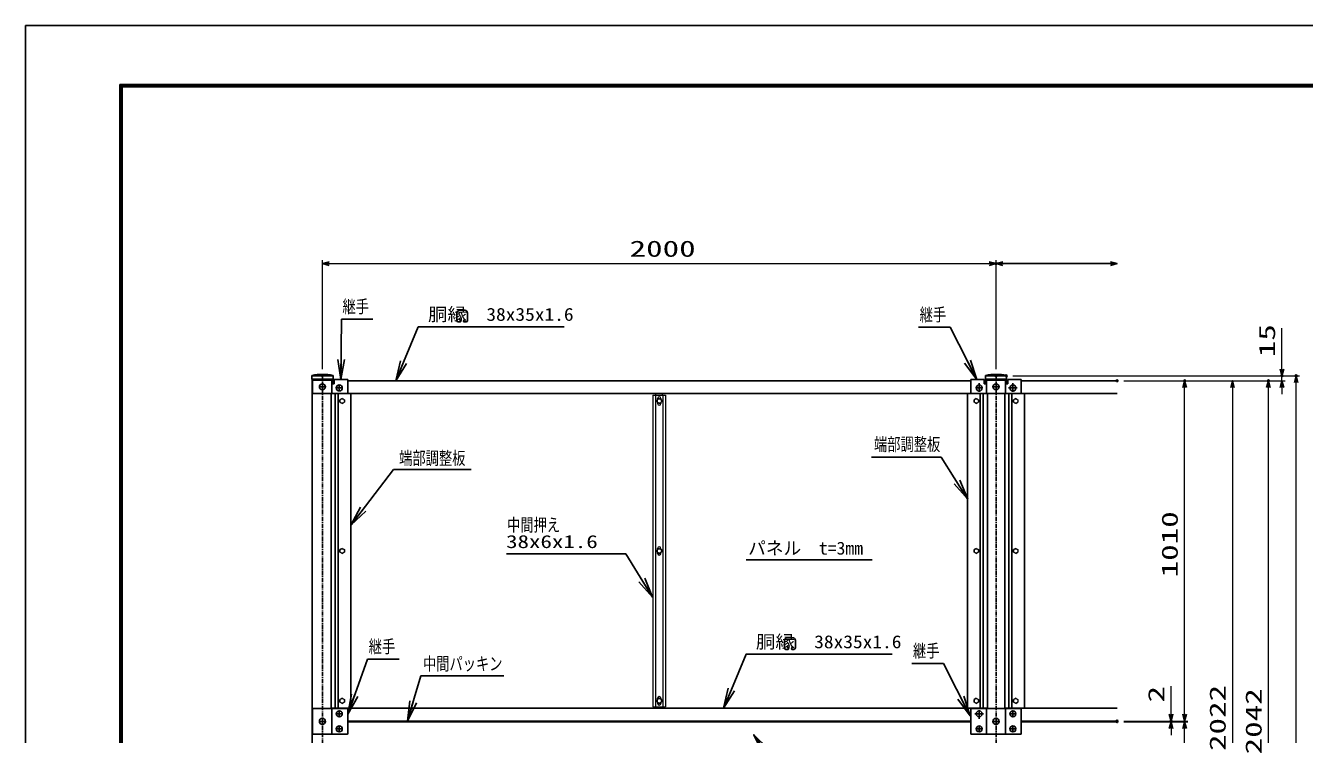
# Model space of a CAD drawing. Units: millimetres, scale not verified. Extents: x -4158 to 4158, y -2941 to 2939.
# Drawn here: x -4158 to -361, y 835 to 2939 of the extents above; entities that cross this region are included whole.
import ezdxf
from ezdxf.enums import TextEntityAlignment as Align

# ---------------------------------------------------------------- set-up
doc = ezdxf.new("R2010")
doc.units = ezdxf.units.MM
doc.header["$LTSCALE"] = 10
doc.header["$PDMODE"] = 32
doc.header["$PDSIZE"] = 5
doc.linetypes.add('USER1', pattern=[2, 1.25, -0.25, 0.25, -0.25])
doc.linetypes.add('USER2', pattern=[1.125, 0.75, -0.125, 0.125, -0.125])
for name, color, linetype, lineweight in [('0-1_0', 7, 'Continuous', 25), ('0-2_1', 7, 'Continuous', 25), ('0-3_継手-案-', 7, 'Continuous', 25), ('0-4_支柱', 7, 'Continuous', 25), ('0-5_ボルト', 7, 'Continuous', 25), ('0-6_胴縁', 7, 'Continuous', 25), ('0-7_DEFPOINTS', 9, 'Continuous', 25), ('0-9_端部押さえ板', 7, 'Continuous', 25), ('0-C_D-STR3', 7, 'Continuous', 13), ('0-D_SCALE', 7, 'Continuous', 25)]:
    doc.layers.add(name, color=color, linetype=linetype, lineweight=lineweight)
doc.styles.add('ＭＳ ゴシック', font='')
doc.styles.get('ＭＳ ゴシック').set_extended_font_data('MS Gothic')

# ---------------------------------------------------------------- blocks, each defined once
blk = doc.blocks.new('_Open30')
at = {"layer": '0-1_0'}
blk.add_line((0, 0), (-10, 0), dxfattribs=at)
blk.add_lwpolyline([(-10, 2.679), (0, 0), (-10, -2.679)], dxfattribs=at)
blk = doc.blocks.new('DARROWS')
at = {"layer": '0-1_0'}
blk.add_line((0, 0), (-9.991, 0), dxfattribs=at)
blk.add_lwpolyline([(-10, -1.667), (0, 0), (-10, 1.667)], dxfattribs=at)

msp = doc.modelspace()

# ---------------------------------------------------------------- linework, layer by layer
at = {"layer": '0-1_0'}
for p, q in [((-2869.57, 2093.72), (-2854.25, 2093.72)), ((-3220.32, 2067.53), (-3221.6, 1891)), ((-2878.02, 2085.27), (-2878.02, 2063.37)), ((-2873.8, 2059.15), (-2867.6, 2059.15)), ((-2866.14, 2061.68), (-2870.26, 2068.82)), ((-2857.69, 2061.68), (-2853.57, 2068.82)), ((-2850.03, 2059.15), (-2856.23, 2059.15)), ((-2845.81, 2085.27), (-2845.81, 2063.37)), ((-1412.88, 2043.47), (-1335.05, 1890.68)), ((-3059.15, 1884.4), (-3036.04, 1939.72)), ((-1439.69, 1657.91), (-1362.1, 1535.45)), ((-3065.59, 1620.8), (-3190.26, 1458.09)), ((-2375.82, 1370.39), (-2298.2, 1244.91)), ((-1904.51, 1113.27), (-1904.51, 1091.37)), ((-1896.07, 1121.72), (-1880.75, 1121.72)), ((-1872.3, 1113.27), (-1872.3, 1091.37)), ((-1900.29, 1087.15), (-1894.09, 1087.15)), ((-1892.63, 1089.68), (-1896.75, 1096.82)), ((-1884.19, 1089.68), (-1880.06, 1096.82)), ((-1876.53, 1087.15), (-1882.72, 1087.15)), ((-3142.39, 1058.35), (-3200.61, 897.19)), ((-1432.88, 1045.65), (-1355.05, 892.85)), ((-2984.26, 1008.95), (-3023.65, 876.46)), ((-2085.65, 912.4), (-2062.53, 967.72))]:
    msp.add_line(p, q, dxfattribs=at)
for points in [[(-4158.09, 2938.9), (4157.91, 2938.9), (4157.91, -2941.1), (-4158.09, -2941.1)], [(-3878.09, 2763.9), (3877.91, 2763.9), (3877.91, -2766.1), (-3878.09, -2766.1)], [(-3876.34, 2762.15), (3876.16, 2762.15), (3876.16, -2764.35), (-3876.34, -2764.35)], [(-3874.59, 2760.4), (3874.41, 2760.4), (3874.41, -2762.6), (-3874.59, -2762.6)], [(-3872.84, 2758.65), (3872.66, 2758.65), (3872.66, -2760.85), (-3872.84, -2760.85)], [(-3871.09, 2756.9), (3870.91, 2756.9), (3870.91, -2759.1), (-3871.09, -2759.1)]]:
    msp.add_lwpolyline(points, close=True, dxfattribs=at)
for points in [[(-3036.04, 1939.72), (-2992.21, 2044.59), (-2558.5, 2044.59)], [(-3045.24, 1943.62), (-3059.15, 1884.4), (-3026.79, 1935.91)], [(-2062.53, 967.72), (-2018.71, 1072.59), (-1585, 1072.59)], [(-2071.74, 971.62), (-2085.65, 912.4), (-2053.29, 963.91)]]:
    msp.add_lwpolyline(points, dxfattribs=at)
for centre, radius, start, end in [((-2869.57, 2085.27), 8.45, 90, 180), ((-2854.25, 2085.27), 8.45, 0, 90), ((-2873.8, 2063.37), 4.22, 180, 270), ((-2867.6, 2060.84), 1.69, 270, 30), ((-2856.23, 2060.84), 1.69, 150, 270), ((-2850.03, 2063.37), 4.22, 270, 0), ((-1896.07, 1113.27), 8.45, 90, 180), ((-1880.75, 1113.27), 8.45, 0, 90), ((-1900.29, 1091.37), 4.22, 180, 270), ((-1894.09, 1088.84), 1.69, 270, 30), ((-1882.72, 1088.84), 1.69, 150, 270), ((-1876.53, 1091.37), 4.22, 270, 0)]:
    msp.add_arc(centre, radius, start, end, dxfattribs=at)
at = {"layer": '0-2_1', "lineweight": 15}
for p, q in [((-3276.63, 1919.4), (-3276.63, 2242.36)), ((-1276.63, 1919.4), (-1276.63, 2242.36)), ((-3256.63, 2232.36), (-1296.63, 2232.36)), ((-427.71, 1919.4), (-427.71, 2040.83)), ((-1226.38, 1899.4), (-375.43, 1899.4)), ((-1226.38, 1899.4), (-417.71, 1899.4)), ((-427.71, 1884.4), (-427.71, 1899.4)), ((-896.99, 1884.4), (-457.71, 1884.4)), ((-896.99, 1884.4), (-564.42, 1884.4)), ((-896.99, 1884.4), (-706.69, 1884.4)), ((-896.99, 1884.4), (-417.71, 1884.4)), ((-716.69, 894.4), (-716.69, 1864.4)), ((-574.42, 1864.4), (-574.42, -117.6)), ((-467.71, -137.55), (-467.71, 1864.4)), ((-427.71, 1864.4), (-427.71, 1844.4)), ((-385.43, -512.55), (-385.43, 1879.4)), ((-756.69, 894.4), (-756.69, 977.74)), ((-896.99, 874.4), (-746.69, 874.4)), ((-896.99, 874.4), (-706.69, 874.4)), ((-756.69, 872.4), (-756.69, 874.4)), ((-896.99, 872.4), (-706.69, 872.4)), ((-896.99, 872.4), (-746.69, 872.4)), ((-756.69, 852.4), (-756.69, 832.4)), ((-716.69, -117.6), (-716.69, 852.4))]:
    msp.add_line(p, q, dxfattribs=at)
at = {"layer": '0-2_1'}
for p, q in [((-1276.63, 2232.36), (-918.99, 2232.36)), ((-920.03, 2232.36), (-1274.63, 2232.36)), ((-3126.79, 2067.53), (-3220.32, 2067.53)), ((-1412.88, 2043.47), (-1506.41, 2043.47)), ((-3224.58, 1828.16), (-3224.58, 1820.65)), ((-1341.67, 1828.16), (-1341.67, 1820.65)), ((-1224.58, 1828.16), (-1224.58, 1820.65)), ((-1439.69, 1657.91), (-1646.6, 1657.91)), ((-3065.59, 1620.8), (-2834.98, 1620.8)), ((-3224.58, 1383.16), (-3224.58, 1375.65)), ((-2375.82, 1370.39), (-2730.51, 1370.39)), ((-1341.67, 1383.16), (-1341.67, 1375.65)), ((-1224.58, 1383.16), (-1224.58, 1375.65)), ((-2018.6, 1353.06), (-1644.44, 1353.06)), ((-3048.86, 1058.35), (-3142.39, 1058.35)), ((-1432.88, 1045.65), (-1526.41, 1045.65)), ((-2984.26, 1008.95), (-2737.95, 1008.95)), ((-3224.58, 938.16), (-3224.58, 930.65)), ((-1341.67, 938.16), (-1341.67, 930.65)), ((-1224.58, 938.16), (-1224.58, 930.65))]:
    msp.add_line(p, q, dxfattribs=at)
at = {"layer": '0-3_継手-案-'}
for p, q in [((-3306.03, 1884.45), (-3306.03, 1848.45)), ((-3304.03, 1886.45), (-3250.61, 1886.45)), ((-3248.61, 1884.45), (-3248.61, 1846.45)), ((-3241.63, 1875.35), (-3248.61, 1875.35)), ((-3201.63, 1888.05), (-3241.63, 1888.05)), ((-3241.63, 1888.05), (-3241.63, 1875.35)), ((-3201.63, 1888.05), (-3201.63, 1848.45)), ((-1351.63, 1888.05), (-1351.63, 1848.45)), ((-1311.63, 1888.05), (-1351.63, 1888.05)), ((-1311.63, 1888.05), (-1311.63, 1875.35)), ((-1304.64, 1875.35), (-1311.63, 1875.35)), ((-1304.64, 1884.45), (-1304.64, 1846.45)), ((-1302.64, 1886.45), (-1250.61, 1886.45)), ((-1248.61, 1884.45), (-1248.61, 1846.45)), ((-1241.63, 1875.35), (-1248.61, 1875.35)), ((-1241.63, 1888.05), (-1241.63, 1875.35)), ((-1201.63, 1888.05), (-1241.63, 1888.05)), ((-1201.63, 1888.05), (-1201.63, 1848.45)), ((-3304.03, 1846.45), (-3203.63, 1846.45)), ((-1304.64, 1846.45), (-1349.63, 1846.45)), ((-1304.64, 1846.45), (-1248.61, 1846.45)), ((-1203.63, 1846.45), (-1248.61, 1846.45)), ((-3203.63, 911.95), (-3304.03, 911.95)), ((-3248.61, 834.95), (-3248.61, 911.95)), ((-1203.63, 911.95), (-1349.63, 911.95)), ((-1304.64, 834.95), (-1304.64, 911.95)), ((-1248.61, 834.95), (-1248.61, 911.95)), ((-3306.03, 836.95), (-3306.03, 909.95)), ((-3201.63, 836.95), (-3201.63, 909.95)), ((-1351.63, 836.95), (-1351.63, 909.95)), ((-1201.63, 836.95), (-1201.63, 909.95)), ((-3203.63, 834.95), (-3304.03, 834.95)), ((-1203.63, 834.95), (-1349.63, 834.95))]:
    msp.add_line(p, q, dxfattribs=at)
for centre, start, end in [((-3304.03, 1884.45), 90, 180), ((-3250.61, 1884.45), 0, 90), ((-1302.64, 1884.45), 90, 180), ((-1250.61, 1884.45), 0, 90), ((-3304.03, 1848.45), 180, 270), ((-3203.63, 1848.45), 270, 0), ((-1349.63, 1848.45), 180, 270), ((-1203.63, 1848.45), 270, 0), ((-3304.03, 909.95), 90, 180), ((-3203.63, 909.95), 0, 90), ((-1349.63, 909.95), 90, 180), ((-1203.63, 909.95), 0, 90), ((-3304.03, 836.95), 180, 270), ((-3203.63, 836.95), 270, 0), ((-1349.63, 836.95), 180, 270), ((-1203.63, 836.95), 270, 0)]:
    msp.add_arc(centre, 2, start, end, dxfattribs=at)
at = {"layer": '0-4_支柱'}
for p, q in [((-3308.08, 1889.51), (-3308.08, 1900.39)), ((-3306.88, 1899.45), (-3246.38, 1899.45)), ((-3245.18, 1889.51), (-3245.18, 1900.39)), ((-1308.08, 1889.51), (-1308.08, 1900.39)), ((-1245.18, 1889.51), (-1245.18, 1900.39)), ((-3308.08, 1889.51), (-3245.18, 1889.51)), ((-3306.88, -532.55), (-3306.88, 1889.51)), ((-3246.38, 1875.35), (-3246.38, 1889.51)), ((-1308.08, 1889.51), (-1245.18, 1889.51)), ((-1306.88, 1875.35), (-1306.88, 1889.51)), ((-1246.38, 1875.35), (-1246.38, 1889.51))]:
    msp.add_line(p, q, dxfattribs=at)
at = {"layer": '0-4_支柱', "linetype": 'USER1'}
for p, q in [((-3276.63, -532.55), (-3276.63, 1899.4)), ((-1276.63, -532.55), (-1276.63, 1899.4))]:
    msp.add_line(p, q, dxfattribs=at)
at = {"layer": '0-4_支柱'}
for centre in [(-3276.63, 1743.51), (-1276.63, 1743.51)]:
    msp.add_arc(centre, 160, 78.66399, 101.33601, dxfattribs=at)
at = {"layer": '0-5_ボルト', "linetype": 'USER2'}
for p, q in [((-3285.63, 1866.45), (-3267.63, 1866.45)), ((-3276.63, 1875.45), (-3276.63, 1857.45)), ((-3235.63, 1863.15), (-3217.63, 1863.15)), ((-3226.63, 1872.15), (-3226.63, 1854.15)), ((-1335.63, 1863.1), (-1317.63, 1863.1)), ((-1326.63, 1872.1), (-1326.63, 1854.1)), ((-1285.63, 1866.45), (-1267.63, 1866.45)), ((-1276.63, 1875.45), (-1276.63, 1857.45)), ((-1235.63, 1863.1), (-1217.63, 1863.1)), ((-1226.63, 1872.1), (-1226.63, 1854.1)), ((-3285.63, 873.45), (-3267.63, 873.45)), ((-3276.63, 882.45), (-3276.63, 864.45)), ((-3235.63, 895.75), (-3217.63, 895.75)), ((-3226.63, 904.75), (-3226.63, 886.75)), ((-1335.63, 895.75), (-1317.63, 895.75)), ((-1326.63, 904.75), (-1326.63, 886.75)), ((-1285.63, 873.45), (-1267.63, 873.45)), ((-1276.63, 882.45), (-1276.63, 864.45)), ((-1235.63, 895.75), (-1217.63, 895.75)), ((-1226.63, 904.75), (-1226.63, 886.75)), ((-3235.63, 851.15), (-3217.63, 851.15)), ((-3226.63, 860.15), (-3226.63, 842.15)), ((-1335.63, 851.15), (-1317.63, 851.15)), ((-1326.63, 860.15), (-1326.63, 842.15)), ((-1235.63, 851.15), (-1217.63, 851.15)), ((-1226.63, 860.15), (-1226.63, 842.15))]:
    msp.add_line(p, q, dxfattribs=at)
at = {"layer": '0-5_ボルト'}
for centre in [(-3276.63, 1866.45), (-3226.63, 1863.15), (-1326.63, 1863.1), (-1276.63, 1866.45), (-1226.63, 1863.1), (-3276.63, 873.45), (-3226.63, 895.75), (-1326.63, 895.75), (-1276.63, 873.45), (-1226.63, 895.75), (-3226.63, 851.15), (-1326.63, 851.15), (-1226.63, 851.15)]:
    msp.add_circle(centre, 9, dxfattribs=at)
at = {"layer": '0-6_胴縁'}
for p, q in [((-3201.63, 1884.4), (-1351.63, 1884.4)), ((-916.99, 1884.4), (-1201.63, 1884.4)), ((-3291.17, 1846.4), (-1361.17, 1846.4)), ((-916.99, 1846.4), (-1241.63, 1846.4)), ((-3241.63, 912.4), (-1311.63, 912.4)), ((-3241.63, 911.95), (-3241.63, 912.4)), ((-1311.63, 911.95), (-1311.63, 912.4)), ((-916.99, 912.4), (-1241.63, 912.4)), ((-1241.63, 911.95), (-1241.63, 912.4)), ((-3201.63, 874.4), (-1351.63, 874.4)), ((-916.99, 874.4), (-1201.63, 874.4)), ((-3201.63, 872.4), (-1351.63, 872.4)), ((-916.99, 872.4), (-1201.63, 872.4)), ((-3241.63, 834.95), (-3241.63, 834.4)), ((-1311.63, 834.95), (-1311.63, 834.4)), ((-1241.63, 834.95), (-1241.63, 834.4))]:
    msp.add_line(p, q, dxfattribs=at)
at = {"layer": '0-6_胴縁', "linetype": 'USER2'}
for p, q in [((-1326.63, 1877.4), (-1326.63, 1851.8)), ((-1213.63, 1863.1), (-1239.63, 1863.1)), ((-1226.63, 1877.4), (-1226.63, 1851.8)), ((-1339.63, 895.7), (-1313.63, 895.7)), ((-1326.63, 881.4), (-1326.63, 907))]:
    msp.add_line(p, q, dxfattribs=at)
at = {"layer": '0-7_DEFPOINTS'}
for p in [(-1276.63, 2232.36), (-3276.63, 1899.4), (-1276.63, 1899.4), (-1246.38, 1899.4), (-427.71, 1899.4), (-385.43, 1899.4), (-916.99, 1884.4), (-716.69, 1884.4), (-467.71, 1884.4), (-916.99, 874.4), (-916.99, 872.4), (-756.69, 874.4), (-716.69, 872.4)]:
    msp.add_point(p, dxfattribs=at)
at = {"layer": '0-9_端部押さえ板'}
for p, q in [((-3192.08, 1846.4), (-3250.87, 1846.4)), ((-3250.87, 912.4), (-3250.87, 1846.4)), ((-3238.8, 912.4), (-3238.8, 1846.4)), ((-3229.66, 912.4), (-3229.66, 1846.4)), ((-3192.08, 912.4), (-3192.08, 1846.4)), ((-1361.17, 1846.4), (-1302.38, 1846.4)), ((-1361.17, 912.4), (-1361.17, 1846.4)), ((-1323.59, 912.4), (-1323.59, 1846.4)), ((-1314.45, 912.4), (-1314.45, 1846.4)), ((-1302.38, 912.4), (-1302.38, 1846.4)), ((-1192.08, 1846.4), (-1250.87, 1846.4)), ((-1250.87, 912.4), (-1250.87, 1846.4)), ((-1238.8, 912.4), (-1238.8, 1846.4)), ((-1229.66, 912.4), (-1229.66, 1846.4)), ((-1192.08, 912.4), (-1192.08, 1846.4)), ((-3192.08, 912.4), (-3250.87, 912.4)), ((-3202.63, 912.35), (-3248.63, 912.35)), ((-1361.17, 912.4), (-1302.38, 912.4)), ((-1192.08, 912.4), (-1250.87, 912.4))]:
    msp.add_line(p, q, dxfattribs=at)
at = {"layer": '0-C_D-STR3'}
for p, q in [((-3218.08, 1831.9), (-3224.58, 1828.16)), ((-3218.08, 1831.9), (-3211.58, 1828.16)), ((-3211.58, 1828.16), (-3211.58, 1820.65)), ((-2295.63, 1841.9), (-2257.63, 1841.9)), ((-2286.63, 1841.9), (-2286.63, 1846.4)), ((-2276.63, 1831.9), (-2283.13, 1828.16)), ((-2283.13, 1828.16), (-2283.13, 1820.65)), ((-2281.63, 1831.77), (-2281.63, 1831.9)), ((-2281.63, 1829.03), (-2281.63, 1831.9)), ((-2281.63, 1831.9), (-2281.63, 1829.03)), ((-2276.63, 1836.9), (-2276.53, 1836.9)), ((-2276.63, 1831.9), (-2270.13, 1828.16)), ((-2271.63, 1831.77), (-2271.63, 1831.9)), ((-2271.63, 1829.03), (-2271.63, 1831.9)), ((-2271.63, 1831.9), (-2271.63, 1829.03)), ((-2270.13, 1828.16), (-2270.13, 1820.65)), ((-2266.63, 1841.9), (-2266.63, 1846.4)), ((-1335.17, 1831.9), (-1341.67, 1828.16)), ((-1335.17, 1831.9), (-1328.67, 1828.16)), ((-1328.67, 1828.16), (-1328.67, 1820.65)), ((-1218.08, 1831.9), (-1224.58, 1828.16)), ((-1218.08, 1831.9), (-1211.58, 1828.16)), ((-1211.58, 1828.16), (-1211.58, 1820.65)), ((-3218.08, 1816.9), (-3224.58, 1820.65)), ((-3218.08, 1816.9), (-3211.58, 1820.65)), ((-2276.63, 1816.9), (-2283.13, 1820.65)), ((-2281.63, 1819.78), (-2281.63, 1816.9)), ((-2281.63, 1816.9), (-2281.63, 1817.04)), ((-2276.63, 1816.9), (-2270.13, 1820.65)), ((-2271.63, 1819.78), (-2271.63, 1816.9)), ((-2271.63, 1816.9), (-2271.63, 1817.04)), ((-1335.17, 1816.9), (-1341.67, 1820.65)), ((-1335.17, 1816.9), (-1328.67, 1820.65)), ((-1218.08, 1816.9), (-1224.58, 1820.65)), ((-1218.08, 1816.9), (-1211.58, 1820.65)), ((-3218.08, 1386.9), (-3224.58, 1383.16)), ((-3218.08, 1371.9), (-3224.58, 1375.65)), ((-3218.08, 1386.9), (-3211.58, 1383.16)), ((-3218.08, 1371.9), (-3211.58, 1375.65)), ((-3211.58, 1383.16), (-3211.58, 1375.65)), ((-2276.63, 1386.9), (-2283.13, 1383.16)), ((-2283.13, 1383.16), (-2283.13, 1375.65)), ((-2276.63, 1371.9), (-2283.13, 1375.65)), ((-2281.63, 1384.03), (-2281.63, 1386.9)), ((-2281.63, 1371.9), (-2281.63, 1374.78)), ((-2276.63, 1386.9), (-2270.13, 1383.16)), ((-2276.63, 1371.9), (-2270.13, 1375.65)), ((-2271.63, 1384.03), (-2271.63, 1386.9)), ((-2271.63, 1371.9), (-2271.63, 1374.78)), ((-2270.13, 1383.16), (-2270.13, 1375.65)), ((-1335.17, 1386.9), (-1341.67, 1383.16)), ((-1335.17, 1371.9), (-1341.67, 1375.65)), ((-1335.17, 1386.9), (-1328.67, 1383.16)), ((-1335.17, 1371.9), (-1328.67, 1375.65)), ((-1328.67, 1383.16), (-1328.67, 1375.65)), ((-1218.08, 1386.9), (-1224.58, 1383.16)), ((-1218.08, 1371.9), (-1224.58, 1375.65)), ((-1218.08, 1386.9), (-1211.58, 1383.16)), ((-1218.08, 1371.9), (-1211.58, 1375.65)), ((-1211.58, 1383.16), (-1211.58, 1375.65)), ((-3218.08, 941.9), (-3224.58, 938.16)), ((-3218.08, 926.9), (-3224.58, 930.65)), ((-3218.08, 941.9), (-3211.58, 938.16)), ((-3218.08, 926.9), (-3211.58, 930.65)), ((-3211.58, 938.16), (-3211.58, 930.65)), ((-2295.63, 916.9), (-2257.63, 916.9)), ((-2286.63, 916.9), (-2286.63, 912.4)), ((-2276.63, 941.9), (-2283.13, 938.16)), ((-2283.13, 938.16), (-2283.13, 930.65)), ((-2276.63, 926.9), (-2283.13, 930.65)), ((-2281.63, 939.03), (-2281.63, 941.9)), ((-2281.63, 941.9), (-2281.63, 939.03)), ((-2281.63, 929.78), (-2281.63, 926.9)), ((-2276.63, 946.9), (-2276.53, 946.9)), ((-2276.63, 941.9), (-2270.13, 938.16)), ((-2276.63, 926.9), (-2270.13, 930.65)), ((-2271.63, 939.03), (-2271.63, 941.9)), ((-2271.63, 941.9), (-2271.63, 939.03)), ((-2271.63, 929.78), (-2271.63, 926.9)), ((-2270.13, 938.16), (-2270.13, 930.65)), ((-2266.63, 916.9), (-2266.63, 912.4)), ((-1335.17, 941.9), (-1341.67, 938.16)), ((-1335.17, 926.9), (-1341.67, 930.65)), ((-1335.17, 941.9), (-1328.67, 938.16)), ((-1335.17, 926.9), (-1328.67, 930.65)), ((-1328.67, 938.16), (-1328.67, 930.65)), ((-1218.08, 941.9), (-1224.58, 938.16)), ((-1218.08, 926.9), (-1224.58, 930.65)), ((-1218.08, 941.9), (-1211.58, 938.16)), ((-1218.08, 926.9), (-1211.58, 930.65)), ((-1211.58, 938.16), (-1211.58, 930.65))]:
    msp.add_line(p, q, dxfattribs=at)
for points in [[(-2295.63, 1841.9), (-2295.63, 1379.4), (-2295.63, 916.9)], [(-2287.63, 1841.9), (-2287.63, 1379.4), (-2287.63, 916.9)], [(-2265.63, 1841.9), (-2265.63, 1379.4), (-2265.63, 916.9)], [(-2257.63, 1841.9), (-2257.63, 1379.4), (-2257.63, 916.9)]]:
    msp.add_lwpolyline(points, dxfattribs=at)
for centre in [(-3218.08, 1824.4), (-2276.63, 1824.4), (-1335.17, 1824.4), (-1218.08, 1824.4), (-3218.08, 1379.4), (-2276.63, 1379.4), (-1335.17, 1379.4), (-1218.08, 1379.4), (-3218.08, 934.4), (-2276.63, 934.4), (-1335.17, 934.4), (-1218.08, 934.4)]:
    msp.add_circle(centre, 6.5, dxfattribs=at)
for centre, start, end in [((-2276.63, 1831.9), 90, 180), ((-2276.63, 1831.9), 0, 90), ((-2276.63, 1816.9), 180, 270), ((-2276.63, 1816.9), 270, 0), ((-2276.63, 1386.9), 0, 180), ((-2276.63, 1371.9), 180, 0), ((-2276.63, 941.9), 90, 180), ((-2276.63, 926.9), 180, 270), ((-2276.63, 941.9), 0, 90), ((-2276.63, 926.9), 270, 0)]:
    msp.add_arc(centre, 5, start, end, dxfattribs=at)
at = {"layer": '0-D_SCALE'}
msp.add_line((-1246.38, 1899.4), (-1306.88, 1899.4), dxfattribs=at)

# ---------------------------------------------------------------- block references
at = {"layer": '0-1_0', "xscale": 6, "yscale": 6}
for p, rotation in [((-3221.63, 1888), 269.58234), ((-1333.69, 1888), 296.9937), ((-1360.49, 1532.92), 302.3581), ((-3192.08, 1455.71), 232.54033), ((-2296.63, 1242.36), 301.73952), ((-3201.63, 894.36), 250.1381), ((-3024.5, 873.59), 253.44365), ((-1353.69, 890.18), 296.9937), ((-1996.03, 833.6), 126.00343)]:
    msp.add_blockref('DARROWS', p, dxfattribs=dict(at, rotation=rotation))
at = {"layer": '0-2_1', "xscale": 2, "yscale": 2}
for p, rotation in [((-3276.63, 2232.36), 180), ((-1276.63, 2232.36), 180), ((-427.71, 1899.4), 270), ((-385.43, 1899.4), 90), ((-716.69, 1884.4), 90), ((-574.42, 1884.4), 90), ((-467.71, 1884.4), 90), ((-427.71, 1884.4), 90), ((-756.69, 874.4), 270), ((-716.69, 874.4), 270), ((-756.69, 872.4), 90), ((-716.69, 872.4), 90)]:
    msp.add_blockref('_Open30', p, dxfattribs=dict(at, rotation=rotation))
for p in [(-1276.63, 2232.36), (-916.99, 2232.36)]:
    msp.add_blockref('_Open30', p, dxfattribs=at)

# ---------------------------------------------------------------- texts
at = {"layer": '0-1_0', "style": 'ＭＳ ゴシック'}
for s, height, width, p in [('継手', 38.49, 0.75, (-3217.22, 2074.02)), ('胴縁  38x35x1.6', 38.48, 1.1, (-2963.09, 2050.9)), ('継手', 38.49, 0.75, (-1503.31, 2049.96)), ('端部調整板', 38.49, 0.75, (-1639.01, 1665.2)), ('端部調整板', 38.49, 0.75, (-3048.99, 1624.05)), ('中間押え', 38.49, 0.75, (-2728.47, 1425.9)), ('38x6x1.6', 38.48, 1.3, (-2731.38, 1376.3)), ('継手', 38.49, 0.75, (-3139.29, 1064.84)), ('胴縁  38x35x1.6', 38.48, 1.1, (-1989.58, 1078.9)), ('継手', 38.49, 0.75, (-1523.31, 1052.14)), ('中間パッキン', 38.49, 0.75, (-2978.26, 1013.75))]:
    msp.add_text(s, height=height, dxfattribs=dict(at, width=width)).set_placement(p, align=Align.BOTTOM_LEFT)
msp.add_text('パネル\u3000t=3mm', height=38.49, dxfattribs=at).set_placement((-2012.51, 1356.85), align=Align.BOTTOM_LEFT)
at = {"layer": '0-2_1', "style": 'ＭＳ ゴシック', "width": 1.5}
msp.add_text('2000', height=48.09, dxfattribs=at).set_placement((-2364.72, 2238.1), align=Align.BOTTOM_LEFT)
for s, p in [('15', (-433.46, 1954.4)), ('1010', (-722.44, 1300.83)), ('2', (-762.44, 929.4)), ('2022', (-580.17, 785.31)), ('2042', (-473.46, 775.33))]:
    msp.add_text(s, height=48.09, rotation=90, dxfattribs=at).set_placement(p, align=Align.BOTTOM_LEFT)

doc.saveas('drawing.dxf')
